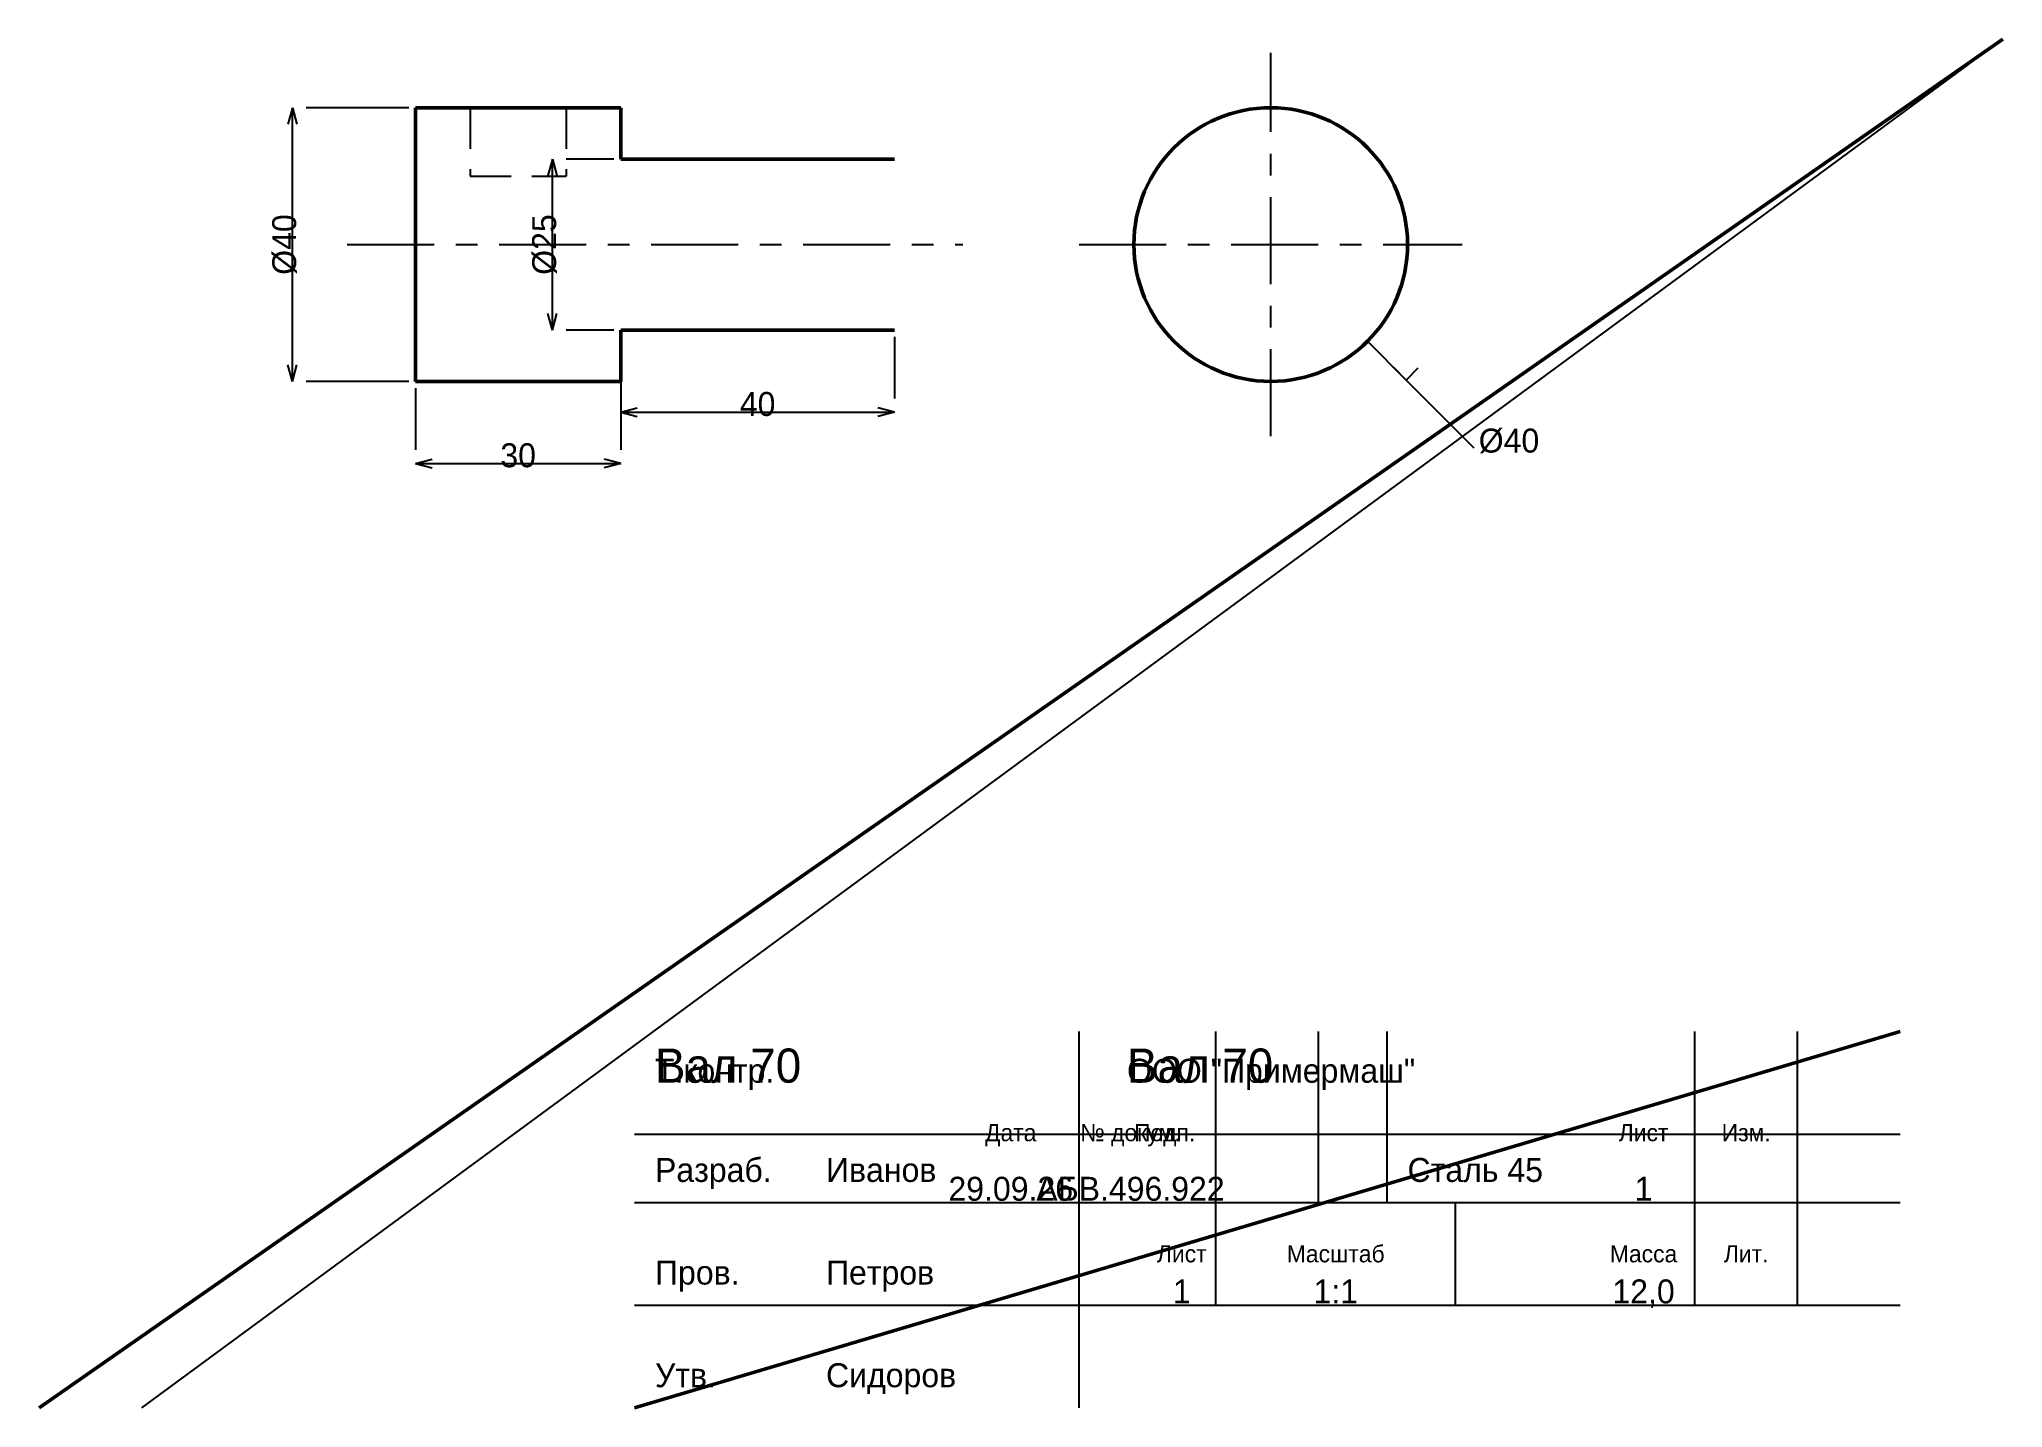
# Model space of a CAD drawing. Header units: millimetres. Extents: x 5 to 292, y 5 to 205.
import ezdxf
from ezdxf.enums import TextEntityAlignment as Align

# ---------------------------------------------------------------- set-up
doc = ezdxf.new("R2010")
doc.units = ezdxf.units.MM
doc.linetypes.add('CENTER', pattern=[22.225, 12.7, -3.175, 3.175, -3.175])
doc.linetypes.add('DASHED', pattern=[9, 6, -3])
for name, color, linetype, lineweight in [('AXIS', 7, 'CENTER', 25), ('DIMS', 7, 'CONTINUOUS', 25), ('MAIN', 7, 'CONTINUOUS', 50), ('TEXT', 7, 'CONTINUOUS', 25), ('THIN', 7, 'CONTINUOUS', 25)]:
    doc.layers.add(name, color=color, linetype=linetype, lineweight=lineweight)

msp = doc.modelspace()

# ---------------------------------------------------------------- linework, layer by layer
at = {"layer": 'AXIS', "linetype": 'CENTER', "lineweight": 25}
for p, q in [((185, 147), (185, 203)), ((50, 175), (140, 175)), ((157, 175), (213, 175))]:
    msp.add_line(p, q, dxfattribs=at)
at = {"layer": 'DIMS', "linetype": 'CONTINUOUS', "lineweight": 25}
for p, q in [((42, 195), (41.353, 192.585)), ((42, 155), (42, 195)), ((42, 195), (42.647, 192.585)), ((59, 195), (44, 195)), ((80, 187.5), (79.353, 185.085)), ((80, 162.5), (80, 187.5)), ((80, 187.5), (80.647, 185.085)), ((89, 187.5), (82, 187.5)), ((80, 162.5), (79.353, 164.915)), ((80, 162.5), (80.647, 164.915)), ((89, 162.5), (82, 162.5)), ((90, 161.5), (90, 152.5)), ((130, 161.5), (130, 152.5)), ((199.142, 160.858), (204.799, 155.201)), ((42, 155), (41.353, 157.415)), ((42, 155), (42.647, 157.415)), ((59, 155), (44, 155)), ((204.799, 155.201), (203.031, 156.969)), ((204.799, 155.201), (206.567, 156.969)), ((204.799, 155.201), (214.698, 145.302)), ((60, 154), (60, 145)), ((90, 154), (90, 145)), ((90, 150.5), (92.415, 151.147)), ((90, 150.5), (130, 150.5)), ((90, 150.5), (92.415, 149.853)), ((130, 150.5), (127.585, 151.147)), ((130, 150.5), (127.585, 149.853)), ((60, 143), (62.415, 143.647)), ((90, 143), (87.585, 143.647)), ((60, 143), (90, 143)), ((60, 143), (62.415, 142.353)), ((90, 143), (87.585, 142.353))]:
    msp.add_line(p, q, dxfattribs=at)
at = {"layer": 'MAIN', "linetype": 'CONTINUOUS', "lineweight": 50}
for p, q in [((5, 5), (292, 205)), ((60, 195), (90, 195)), ((60, 155), (60, 195)), ((90, 195), (90, 187.5)), ((90, 187.5), (130, 187.5)), ((90, 162.5), (130, 162.5)), ((90, 155), (90, 162.5)), ((60, 155), (90, 155)), ((92, 5), (277, 60))]:
    msp.add_line(p, q, dxfattribs=at)
msp.add_circle((185, 175), 20, dxfattribs=at)
at = {"layer": 'THIN', "linetype": 'CONTINUOUS', "lineweight": 25}
for p, q in [((20, 5), (292, 205)), ((157, 5), (157, 60)), ((177, 35), (177, 60)), ((192, 35), (192, 60)), ((202, 35), (202, 60)), ((247, 35), (247, 60)), ((262, 35), (262, 60)), ((92, 45), (277, 45)), ((92, 35), (277, 35)), ((177, 20), (177, 35)), ((212, 20), (212, 35)), ((247, 20), (247, 35)), ((262, 20), (262, 35)), ((92, 20), (277, 20))]:
    msp.add_line(p, q, dxfattribs=at)
at = {"layer": 'THIN', "linetype": 'DASHED', "lineweight": 25}
for p, q in [((68, 195), (82, 195)), ((68, 195), (68, 185)), ((82, 195), (82, 185)), ((68, 185), (82, 185))]:
    msp.add_line(p, q, dxfattribs=at)

# ---------------------------------------------------------------- texts
at = {"layer": 'DIMS', "linetype": 'CONTINUOUS', "lineweight": 25}
for s, p in [('%%c40', (40.8, 175)), ('%%c25', (78.8, 175))]:
    msp.add_text(s, height=3.5, rotation=90, dxfattribs=at).set_placement(p, align=Align.MIDDLE_CENTER)
for s, p in [('40', (110, 151.7)), ('30', (75, 144.2))]:
    msp.add_text(s, height=3.5, dxfattribs=at).set_placement(p, align=Align.MIDDLE_CENTER)
msp.add_text('%%c40', height=3.5, dxfattribs=at).set_placement((215.406, 144.594))
at = {"layer": 'TEXT', "linetype": 'CONTINUOUS', "lineweight": 25}
for s, height, p in [('Вал 70', 5, (95, 52.5)), ('Вал 70', 5, (164, 52.5)), ('Т.контр.', 3.5, (95, 52.5)), ('ООО "Примермаш"', 3.5, (164, 52.5)), ('Разраб.', 3.5, (95, 38)), ('Иванов', 3.5, (120, 38)), ('Сталь 45', 3.5, (205, 38)), ('Пров.', 3.5, (95, 23)), ('Петров', 3.5, (120, 23)), ('Утв.', 3.5, (95, 8)), ('Сидоров', 3.5, (120, 8))]:
    msp.add_text(s, height=height, dxfattribs=at).set_placement(p)
for s, height, p in [('Дата', 2.5, (147, 45.2)), ('№ докум.', 2.5, (164.5, 45.2)), ('Подп.', 2.5, (169.5, 45.2)), ('Лист', 2.5, (239.5, 45.2)), ('Изм.', 2.5, (254.5, 45.2)), ('29.09.26', 3.5, (147, 37)), ('АБВ.496.922', 3.5, (164.5, 37)), ('1', 3.5, (239.5, 37)), ('Лист', 2.5, (172, 27.5)), ('Масштаб', 2.5, (194.5, 27.5)), ('Масса', 2.5, (239.5, 27.5)), ('Лит.', 2.5, (254.5, 27.5)), ('1', 3.5, (172, 22)), ('1:1', 3.5, (194.5, 22)), ('12,0', 3.5, (239.5, 22))]:
    msp.add_text(s, height=height, dxfattribs=at).set_placement(p, align=Align.MIDDLE_CENTER)

doc.saveas('drawing.dxf')
